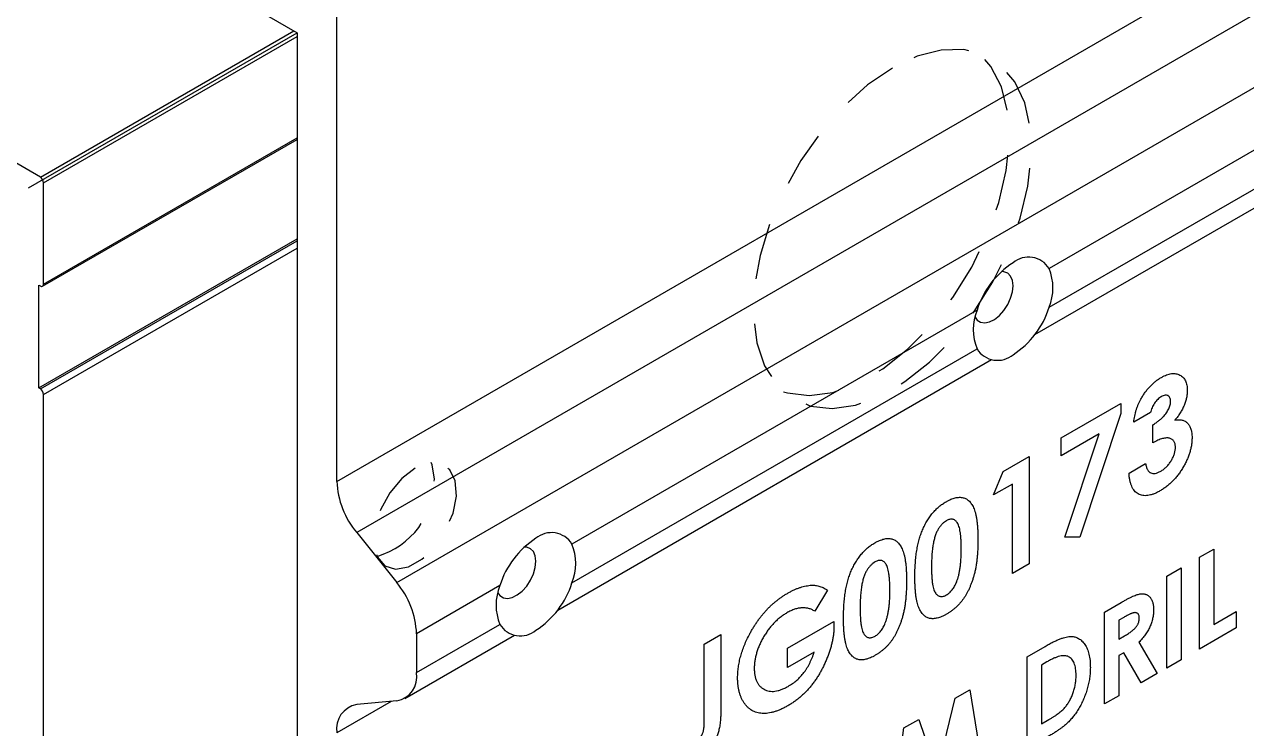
# Model space of a CAD drawing. Extents: x -3.7 to 16.1, y -12.1 to 0.
# Drawn here: x 11.245 to 13.962, y -10.215 to -8.651 of the extents above; entities that cross this region are included whole.
import ezdxf

# ---------------------------------------------------------------- set-up
doc = ezdxf.new("R2010")
doc.units = 0
doc.header["$LTSCALE"] = 0.5
doc.header["$MEASUREMENT"] = 0
doc.linetypes.add('HIDDEN', pattern=[0.375, 0.25, -0.125])
doc.layers.add('Housing', color=150, linetype='CONTINUOUS')
doc.layers.add('Jig', color=41, linetype='CONTINUOUS', lineweight=13)

msp = doc.modelspace()

# ---------------------------------------------------------------- linework, layer by layer
at = {"layer": 'Housing', "linetype": 'Continuous', "lineweight": 25, "transparency": 16777216}
for p, q in [((11.280663, -8.990428), (10.340432, -8.447644)), ((11.254154, -9.013894), (11.851233, -8.669532)), ((11.280663, -8.990428), (11.844161, -8.66545)), ((11.287734, -9.002675), (11.851233, -8.677697)), ((11.285663, -9.232619), (11.851233, -8.906445)), ((11.287734, -9.228041), (11.851233, -8.903062)), ((11.287734, -9.228041), (11.287734, -9.002675)), ((11.277128, -9.458714), (11.851233, -9.127613)), ((11.280663, -9.460755), (11.851233, -9.131695)), ((11.287734, -9.473003), (11.851233, -9.148024)), ((11.277128, -9.230083), (11.280663, -9.232124)), ((11.277128, -9.458714), (11.277128, -9.230083)), ((11.280663, -9.460755), (11.277128, -9.458714)), ((11.287734, -11.477209), (11.287734, -9.473003))]:
    msp.add_line(p, q, dxfattribs=at)
at = {"layer": 'Housing', "linetype": 'HIDDEN', "lineweight": 25, "transparency": 16777216, "flags": 128}
for points in [[(13.174465, -8.747998), (13.119258, -8.785606), (13.065826, -8.83348), (13.015885, -8.890083), (12.971042, -8.953593), (12.932736, -9.021972), (12.9022, -9.093019), (12.880415, -9.164453), (12.868081, -9.233977), (12.865594, -9.299356), (12.873034, -9.35849), (12.890163, -9.409477), (12.916429, -9.45068), (12.950989, -9.480772), (12.992732, -9.498788), (13.040316, -9.504149), (13.092211, -9.496681), (13.14675, -9.476625), (13.20218, -9.444626), (13.256719, -9.401713), (13.308614, -9.349263), (13.356198, -9.288964), (13.39794, -9.222753), (13.4325, -9.152758), (13.458767, -9.08123), (13.475895, -9.010466), (13.483336, -8.942742), (13.480849, -8.880233), (13.468515, -8.82495), (13.446729, -8.778669), (13.416193, -8.742878), (13.377888, -8.718726), (13.333044, -8.706991), (13.283104, -8.708049), (13.229671, -8.721866), (13.174465, -8.747998)], [(12.93258, -9.467048), (12.941397, -9.469767), (12.989385, -9.475688), (13.041846, -9.468455), (13.097052, -9.448304), (13.153183, -9.4159), (13.20839, -9.372311), (13.260851, -9.318974), (13.308839, -9.257647), (13.350772, -9.19035), (13.385267, -9.119303), (13.411188, -9.046846), (13.42768, -8.975368), (13.4342, -8.907224), (13.430532, -8.844662), (13.416799, -8.789742), (13.393452, -8.744275), (13.366389, -8.713994)], [(12.113805, -9.636703), (12.083957, -9.659686), (12.057344, -9.69168), (12.036849, -9.729221), (12.024694, -9.768238), (12.022195, -9.804505), (12.029623, -9.834091), (12.046174, -9.85379), (12.070054, -9.861467), (12.098674, -9.856291), (12.128935, -9.838822), (12.157556, -9.810953), (12.181435, -9.775705), (12.197986, -9.736897), (12.205415, -9.698734), (12.202916, -9.665353), (12.19076, -9.64037), (12.170265, -9.626492), (12.143652, -9.625224), (12.113805, -9.636703)], [(12.156382, -9.6613), (12.151401, -9.629708), (12.149262, -9.624449)]]:
    msp.add_lwpolyline(points, dxfattribs=at)
at = {"layer": 'Housing', "linetype": 'Continuous', "lineweight": 25, "transparency": 16777216}
for centre, radius, start, end in [((11.272382, -9.003374), 0.015368, 2.605478, 57.394522), ((11.283424, -9.22874), 0.004367, 230.796715, 9.214037), ((11.272382, -9.473701), 0.015368, 2.605478, 57.394522)]:
    msp.add_arc(centre, radius, start, end, dxfattribs=at)
at = {"layer": 'Housing', "linetype": 'HIDDEN', "lineweight": 25, "transparency": 16777216}
msp.add_arc((11.979808, -9.663178), 0.176583, 286.175308, 0.609418, dxfattribs=at)
at = {"layer": 'Jig', "linetype": 'Continuous', "lineweight": 25, "transparency": 16777216}
for p, q in [((11.939621, -9.666242), (14.591272, -8.135855)), ((14.635466, -8.249765), (11.983816, -9.780152)), ((12.07277, -9.890805), (14.72442, -8.360418)), ((11.630262, -8.542), (11.851233, -8.669532)), ((11.939621, -9.666242), (11.939621, -8.618465)), ((11.851233, -8.669532), (11.851233, -11.65599)), ((14.423343, -8.673599), (13.522895, -9.193289)), ((13.522895, -9.279577), (14.423343, -8.759888)), ((13.491431, -9.340036), (14.455628, -8.783554)), ((13.362683, -9.285754), (12.462235, -9.805444)), ((12.430771, -9.952191), (13.394968, -9.395709)), ((12.462235, -9.891732), (13.362683, -9.372043)), ((13.549687, -9.569813), (13.681892, -9.493511)), ((13.681892, -9.493511), (13.681892, -9.515698)), ((13.681892, -9.515698), (13.590918, -9.790311)), ((13.747994, -9.51338), (13.710977, -9.534745)), ((13.634133, -9.560773), (13.549687, -9.60951)), ((13.558115, -9.790157), (13.634133, -9.560773)), ((13.753282, -9.580563), (13.753282, -9.540865)), ((13.549687, -9.60951), (13.549687, -9.569813)), ((13.421076, -9.644039), (13.478296, -9.611015)), ((13.478296, -9.611015), (13.478296, -9.849202)), ((13.7004, -9.647728), (13.737418, -9.626363)), ((13.398973, -9.696494), (13.421076, -9.644039)), ((13.441279, -9.672078), (13.398973, -9.696494)), ((13.441279, -9.870567), (13.441279, -9.672078)), ((11.983816, -9.780152), (12.07277, -9.890805)), ((13.590918, -9.790311), (13.558115, -9.790157)), ((13.856969, -9.834814), (13.888698, -9.816502)), ((13.888698, -9.816502), (13.888698, -9.984018)), ((13.478296, -9.849202), (13.441279, -9.870567)), ((13.784445, -9.876671), (13.816174, -9.858358)), ((13.816174, -9.858358), (13.816174, -10.062519)), ((13.856969, -10.038974), (13.856969, -9.834814)), ((13.784445, -10.080831), (13.784445, -9.876671)), ((12.302023, -9.897909), (12.116964, -10.004715)), ((13.030081, -9.907585), (13.00207, -9.954718)), ((13.646196, -9.95646), (13.683167, -9.935123)), ((13.646196, -10.16062), (13.646196, -9.95646)), ((13.688726, -9.968558), (13.677926, -9.974792)), ((13.888698, -9.984018), (13.938558, -9.955241)), ((13.938558, -9.955241), (13.938558, -9.991885)), ((12.116964, -10.091004), (12.302023, -9.984198)), ((12.941545, -10.036839), (13.044375, -9.977491)), ((13.044375, -9.977491), (13.044665, -9.987487)), ((13.677926, -9.974792), (13.677926, -10.016671)), ((13.938558, -9.991885), (13.856969, -10.038974)), ((12.091059, -10.148254), (12.334308, -10.007863)), ((12.116964, -10.004715), (12.116964, -10.091004)), ((12.756458, -10.027621), (12.793476, -10.006256)), ((12.793476, -10.006256), (12.793476, -10.16438)), ((13.677926, -10.016671), (13.690284, -10.009538)), ((12.756458, -10.195669), (12.756458, -10.027621)), ((12.941545, -10.07959), (12.941545, -10.036839)), ((13.000748, -10.045422), (12.941545, -10.07959)), ((13.473952, -10.05587), (13.513933, -10.032796)), ((13.688691, -10.047102), (13.677926, -10.053315)), ((13.727644, -10.113613), (13.688691, -10.047102)), ((13.72212, -10.023637), (13.762914, -10.093257)), ((13.473952, -10.26003), (13.473952, -10.05587)), ((13.517793, -10.067212), (13.505682, -10.074202)), ((13.505682, -10.074202), (13.505682, -10.205074)), ((13.677926, -10.053315), (13.677926, -10.142308)), ((13.816174, -10.062519), (13.784445, -10.080831)), ((13.762914, -10.093257), (13.727644, -10.113613)), ((13.313996, -10.148188), (13.346611, -10.129364)), ((13.346611, -10.129364), (13.376499, -10.316275)), ((12.060515, -10.155), (11.939621, -10.224773)), ((12.07277, -10.153901), (11.983816, -10.161875)), ((13.273379, -10.314035), (13.313996, -10.148188)), ((13.677926, -10.142308), (13.646196, -10.16062)), ((13.200111, -10.213916), (13.233045, -10.194909)), ((13.233045, -10.194909), (13.273379, -10.314035)), ((13.505682, -10.205074), (13.522254, -10.195509)), ((13.170259, -10.435305), (13.200111, -10.213916))]:
    msp.add_line(p, q, dxfattribs=at)
at = {"layer": 'Jig', "linetype": 'Continuous', "lineweight": 25, "transparency": 16777216, "flags": 128}
for points in [[(13.442789, -9.231653), (13.441401, -9.219761), (13.437322, -9.210219), (13.430811, -9.203627), (13.422275, -9.200398), (13.416747, -9.200147)], [(13.35831, -9.301398), (13.362841, -9.307795), (13.370424, -9.312745), (13.379778, -9.314202), (13.390314, -9.312075), (13.40137, -9.306497), (13.412252, -9.29782), (13.422275, -9.286587), (13.430811, -9.273505), (13.437322, -9.259397), (13.441401, -9.245148), (13.442789, -9.231653)], [(12.382129, -9.843808), (12.38074, -9.831916), (12.376662, -9.822374), (12.370151, -9.815782), (12.361615, -9.812553), (12.356087, -9.812302)], [(12.29765, -9.913553), (12.302181, -9.91995), (12.309764, -9.9249), (12.319118, -9.926357), (12.329653, -9.92423), (12.34071, -9.918652), (12.351591, -9.909974), (12.361615, -9.898742), (12.370151, -9.88566), (12.376662, -9.871552), (12.38074, -9.857302), (12.382129, -9.843808)]]:
    msp.add_lwpolyline(points, dxfattribs=at)
at = {"layer": 'Jig', "linetype": 'Continuous', "lineweight": 25, "transparency": 16777216}
for centre, radius, start, end in [((13.547858, -9.343708), 0.194032, 122.786113, 162.621686), ((13.47735, -9.221567), 0.053609, 31.835202, 130.142646), ((13.416047, -9.236433), 0.11523, 338.011639, 21.988361), ((13.469531, -9.328899), 0.11523, 158.011639, 201.988361), ((13.33772, -9.221624), 0.194032, 302.786113, 342.621686), ((13.408228, -9.343765), 0.053609, 211.835202, 310.142646), ((12.131278, -9.657413), 0.19186, 182.637601, 219.772196), ((12.487198, -9.955863), 0.194032, 122.786113, 162.621686), ((12.41669, -9.833722), 0.053609, 31.835202, 130.142646), ((12.355387, -9.848588), 0.11523, 338.011639, 21.988361), ((11.925308, -10.013545), 0.19186, 2.637601, 39.772196), ((12.408871, -9.941053), 0.11523, 158.011639, 201.988361), ((12.27706, -9.833779), 0.194032, 302.786113, 342.621686), ((12.347568, -9.95592), 0.053609, 211.835202, 310.142646), ((12.062689, -10.099843), 0.05499, 280.563299, 9.250105), ((11.993896, -10.215933), 0.05499, 100.563299, 189.250105)]:
    msp.add_arc(centre, radius, start, end, dxfattribs=at)
for points, knots in [([(13.7268, -9.483624), (13.728324, -9.48097), (13.731327, -9.475739), (13.736346, -9.468361), (13.741607, -9.461447), (13.747215, -9.455136), (13.753084, -9.449261), (13.759259, -9.444026), (13.765715, -9.43919), (13.770121, -9.436538), (13.772369, -9.435185)], [0, 0, 0, 0, 0.127406864, 0.251105539, 0.372907792, 0.494496302, 0.616171436, 0.740562898, 0.867604851, 1, 1, 1, 1]), ([(13.772369, -9.435185), (13.774368, -9.434086), (13.778298, -9.431925), (13.784073, -9.429452), (13.789579, -9.427783), (13.794875, -9.426699), (13.799881, -9.426492), (13.80471, -9.426821), (13.809225, -9.428035), (13.813438, -9.429921), (13.817308, -9.432356), (13.82066, -9.435413), (13.823541, -9.438929), (13.825915, -9.44297), (13.827741, -9.447568), (13.829007, -9.452697), (13.829837, -9.458273), (13.829919, -9.462341), (13.829961, -9.464404)], [0, 0, 0, 0, 0.06821391, 0.1340948, 0.19828562, 0.26116019, 0.32363465, 0.38636675, 0.44964239, 0.5142449, 0.57841334, 0.64037469, 0.70061485, 0.76010398, 0.81929898, 0.87846598, 0.9383604, 1, 1, 1, 1]), ([(13.772121, -9.47808), (13.77078, -9.47893), (13.768119, -9.480617), (13.764227, -9.483993), (13.760531, -9.488027), (13.757108, -9.492624), (13.754006, -9.497562), (13.75146, -9.502759), (13.749343, -9.508066), (13.748445, -9.511602), (13.747994, -9.51338)], [0, 0, 0, 0, 0.12352259, 0.24510665, 0.36726561, 0.49469055, 0.62232387, 0.74600284, 0.87225315, 1, 1, 1, 1]), ([(13.792944, -9.488488), (13.792872, -9.486978), (13.792732, -9.484033), (13.791645, -9.480328), (13.789758, -9.477556), (13.787227, -9.475634), (13.784144, -9.474587), (13.780529, -9.474622), (13.776462, -9.475764), (13.773601, -9.47729), (13.772121, -9.47808)], [0, 0, 0, 0, 0.12620808, 0.24633145, 0.36348382, 0.48475446, 0.60838276, 0.73121425, 0.86098927, 1, 1, 1, 1]), ([(13.829961, -9.464404), (13.829875, -9.467038), (13.829706, -9.472224), (13.828317, -9.480474), (13.826143, -9.48885), (13.823003, -9.497358), (13.819076, -9.505875), (13.814259, -9.514253), (13.808688, -9.522501), (13.804505, -9.527619), (13.802363, -9.53024)], [0, 0, 0, 0, 0.124100703, 0.24431613, 0.364465941, 0.485853993, 0.608914794, 0.734300919, 0.863942817, 1, 1, 1, 1]), ([(13.710977, -9.534745), (13.711238, -9.532457), (13.711751, -9.527972), (13.712977, -9.521199), (13.714443, -9.514599), (13.716274, -9.50812), (13.718421, -9.501778), (13.720863, -9.495569), (13.723626, -9.489498), (13.725744, -9.485579), (13.7268, -9.483624)], [0, 0, 0, 0, 0.13893424, 0.27237137, 0.40070198, 0.52491533, 0.64677501, 0.76570649, 0.88311523, 1, 1, 1, 1]), ([(13.753282, -9.540865), (13.755736, -9.539208), (13.760327, -9.536107), (13.766698, -9.531373), (13.772063, -9.526866), (13.776548, -9.522575), (13.780273, -9.518238), (13.783527, -9.513946), (13.786329, -9.509526), (13.788697, -9.505049), (13.790592, -9.500617), (13.791933, -9.496326), (13.792818, -9.492228), (13.792902, -9.489727), (13.792944, -9.488488)], [0, 0, 0, 0, 0.141703761, 0.265099674, 0.370057991, 0.458023549, 0.535993518, 0.609847615, 0.680075159, 0.748587094, 0.815630364, 0.878070744, 0.939583928, 1, 1, 1, 1]), ([(13.802363, -9.53024), (13.803833, -9.529949), (13.806722, -9.529377), (13.810828, -9.529165), (13.814732, -9.529269), (13.818367, -9.52991), (13.82177, -9.530955), (13.824919, -9.532443), (13.827833, -9.534356), (13.830465, -9.53674), (13.832802, -9.539542), (13.834898, -9.542632), (13.836623, -9.546153), (13.838085, -9.549989), (13.839197, -9.554234), (13.839981, -9.558855), (13.840433, -9.563844), (13.840503, -9.56736), (13.840537, -9.569139)], [0, 0, 0, 0, 0.06622147, 0.13012222, 0.19292189, 0.25476417, 0.31575678, 0.37630284, 0.43681442, 0.49816816, 0.55951623, 0.62024302, 0.68096981, 0.74234907, 0.8045839, 0.8681024, 0.93330738, 1, 1, 1, 1]), ([(13.80352, -9.590074), (13.803481, -9.588789), (13.803403, -9.586231), (13.802765, -9.582801), (13.801758, -9.579728), (13.800359, -9.577043), (13.79849, -9.574802), (13.796286, -9.572863), (13.793571, -9.571492), (13.790593, -9.570307), (13.787139, -9.569769), (13.783378, -9.569603), (13.779211, -9.570149), (13.77474, -9.57107), (13.76988, -9.572662), (13.764661, -9.574794), (13.759092, -9.577352), (13.755253, -9.579474), (13.753282, -9.580563)], [0, 0, 0, 0, 0.05061342, 0.10075972, 0.14927481, 0.19888844, 0.2493065, 0.30232269, 0.35722065, 0.41543732, 0.47644293, 0.53982865, 0.60618385, 0.6759412, 0.74978241, 0.82828769, 0.91184492, 1, 1, 1, 1]), ([(13.840537, -9.569139), (13.840467, -9.571822), (13.840327, -9.577114), (13.83944, -9.585302), (13.837787, -9.593573), (13.835614, -9.601872), (13.832714, -9.610226), (13.829302, -9.618664), (13.825108, -9.627119), (13.820447, -9.635567), (13.815271, -9.643789), (13.809658, -9.651567), (13.803734, -9.658881), (13.79746, -9.665663), (13.790838, -9.67192), (13.783884, -9.677694), (13.776568, -9.682993), (13.771573, -9.685989), (13.769023, -9.687518)], [0, 0, 0, 0, 0.06282116, 0.12387053, 0.18355417, 0.24226629, 0.30126489, 0.36084669, 0.4219487, 0.48478919, 0.54801391, 0.61041288, 0.67253645, 0.73482884, 0.79794725, 0.86297349, 0.93001958, 1, 1, 1, 1]), ([(13.771047, -9.643598), (13.772192, -9.642915), (13.774433, -9.641577), (13.777725, -9.639185), (13.780862, -9.636565), (13.783848, -9.63374), (13.786704, -9.630711), (13.789373, -9.62739), (13.791912, -9.623856), (13.794291, -9.620156), (13.79649, -9.616351), (13.79832, -9.612488), (13.799992, -9.60867), (13.801229, -9.604871), (13.802312, -9.601095), (13.802975, -9.597381), (13.803476, -9.59365), (13.803505, -9.591278), (13.80352, -9.590074)], [0, 0, 0, 0, 0.069402223, 0.135943428, 0.201020377, 0.264180635, 0.325954798, 0.388453791, 0.450818569, 0.51426562, 0.577492176, 0.638835299, 0.698633645, 0.758057149, 0.817032435, 0.876414798, 0.937277956, 1, 1, 1, 1]), ([(13.737418, -9.626363), (13.737652, -9.627726), (13.738109, -9.63038), (13.739, -9.63409), (13.740162, -9.637319), (13.741504, -9.640153), (13.742955, -9.642682), (13.744707, -9.644669), (13.746633, -9.646271), (13.749412, -9.647892), (13.753385, -9.648912), (13.75875, -9.648695), (13.764719, -9.646939), (13.768891, -9.644737), (13.771047, -9.643598)], [0, 0, 0, 0, 0.07734635, 0.15065231, 0.22067749, 0.28657519, 0.35018847, 0.41137884, 0.46994604, 0.52823379, 0.64219443, 0.75536432, 0.87355612, 1, 1, 1, 1]), ([(13.769023, -9.687518), (13.76661, -9.68885), (13.761892, -9.691454), (13.754992, -9.694408), (13.748433, -9.696534), (13.7422, -9.697792), (13.736317, -9.698154), (13.73073, -9.697766), (13.72555, -9.696356), (13.720721, -9.694155), (13.716349, -9.691083), (13.712441, -9.687263), (13.709084, -9.682624), (13.706264, -9.677202), (13.704003, -9.670971), (13.702219, -9.663994), (13.700973, -9.65622), (13.700594, -9.650595), (13.7004, -9.647728)], [0, 0, 0, 0, 0.06665905, 0.13034294, 0.19193622, 0.2519958, 0.31112194, 0.3697548, 0.42860221, 0.48843585, 0.54852436, 0.60866107, 0.6692358, 0.7308808, 0.79419627, 0.85983041, 0.92853347, 1, 1, 1, 1]), ([(13.241402, -9.774028), (13.243003, -9.770527), (13.246134, -9.763683), (13.251609, -9.75391), (13.257491, -9.74486), (13.2639, -9.736589), (13.270737, -9.72904), (13.278058, -9.722268), (13.285838, -9.716295), (13.29118, -9.713006), (13.293912, -9.711324)], [0, 0, 0, 0, 0.13231403, 0.25870001, 0.38091182, 0.50053487, 0.62092262, 0.74237577, 0.86828083, 1, 1, 1, 1]), ([(13.293912, -9.711324), (13.295704, -9.710321), (13.299227, -9.708348), (13.304416, -9.706008), (13.309414, -9.704111), (13.314242, -9.702703), (13.318863, -9.70186), (13.323313, -9.701476), (13.327537, -9.701695), (13.33159, -9.702358), (13.335471, -9.703517), (13.339085, -9.705305), (13.3425, -9.707596), (13.34564, -9.710496), (13.348576, -9.713922), (13.351298, -9.717881), (13.353786, -9.722411), (13.356066, -9.727509), (13.358105, -9.733288), (13.359822, -9.739876), (13.361295, -9.74723), (13.362539, -9.755362), (13.363478, -9.764325), (13.364112, -9.774116), (13.364547, -9.784653), (13.364582, -9.792032), (13.3646, -9.795823)], [0, 0, 0, 0, 0.03663489, 0.07203398, 0.10662597, 0.14030569, 0.17361947, 0.20642567, 0.23906701, 0.27188288, 0.30483989, 0.33852903, 0.37261619, 0.40754825, 0.44371891, 0.48131151, 0.520113, 0.5609129, 0.6040246, 0.65007456, 0.69957223, 0.75236254, 0.80878872, 0.86895421, 0.93267472, 1, 1, 1, 1]), ([(13.327583, -9.817188), (13.327569, -9.813441), (13.327543, -9.80623), (13.327063, -9.796133), (13.326394, -9.787044), (13.325415, -9.779054), (13.324156, -9.772125), (13.322604, -9.766265), (13.320775, -9.761452), (13.318606, -9.757728), (13.316203, -9.754885), (13.313652, -9.752729), (13.310943, -9.751195), (13.30808, -9.750269), (13.304996, -9.750078), (13.301751, -9.75056), (13.298337, -9.751688), (13.296009, -9.752922), (13.294821, -9.753551)], [0, 0, 0, 0, 0.1121148, 0.21580184, 0.31020269, 0.39599293, 0.47341023, 0.54277842, 0.60454802, 0.65935727, 0.70876436, 0.75535551, 0.79868699, 0.84001684, 0.88020345, 0.91973335, 0.95904861, 1, 1, 1, 1]), ([(13.224463, -9.878945), (13.224498, -9.873643), (13.224567, -9.863412), (13.22543, -9.848189), (13.226698, -9.833847), (13.228559, -9.820299), (13.230861, -9.807588), (13.233809, -9.79567), (13.237165, -9.784541), (13.240025, -9.777446), (13.241402, -9.774028)], [0, 0, 0, 0, 0.16107112, 0.31078881, 0.44990382, 0.57837632, 0.69661721, 0.80598732, 0.9065617, 1, 1, 1, 1]), ([(13.294821, -9.753551), (13.293201, -9.754575), (13.290025, -9.756582), (13.285417, -9.760717), (13.281072, -9.765504), (13.277767, -9.770154), (13.275293, -9.774211), (13.273565, -9.777588), (13.271898, -9.781205), (13.270425, -9.785105), (13.269035, -9.789245), (13.267677, -9.793667), (13.266563, -9.798338), (13.265469, -9.80332), (13.26451, -9.808666), (13.263707, -9.814403), (13.262989, -9.820607), (13.262489, -9.827205), (13.262022, -9.834296), (13.261688, -9.841839), (13.261548, -9.849796), (13.261503, -9.855246), (13.26148, -9.858058)], [0, 0, 0, 0, 0.0538337, 0.10554263, 0.15805417, 0.21198734, 0.24020689, 0.26979351, 0.3013431, 0.33460806, 0.37028444, 0.40808884, 0.44868135, 0.4920693, 0.53866416, 0.59037105, 0.64638778, 0.70719538, 0.77294677, 0.8436426, 0.91930836, 1, 1, 1, 1]), ([(13.082756, -9.86559), (13.084357, -9.862089), (13.087488, -9.855245), (13.092963, -9.845472), (13.098845, -9.836421), (13.105255, -9.828151), (13.112091, -9.820601), (13.119412, -9.81383), (13.127192, -9.807856), (13.132535, -9.804568), (13.135266, -9.802886)], [0, 0, 0, 0, 0.13231403, 0.25870001, 0.38091182, 0.50053487, 0.62092262, 0.74237577, 0.86828083, 1, 1, 1, 1]), ([(13.135266, -9.802886), (13.137058, -9.801883), (13.140581, -9.79991), (13.14577, -9.797569), (13.150768, -9.795673), (13.155596, -9.794265), (13.160217, -9.793422), (13.164667, -9.793038), (13.168891, -9.793257), (13.172945, -9.793919), (13.176825, -9.795078), (13.18044, -9.796867), (13.183854, -9.799157), (13.186994, -9.802057), (13.189931, -9.805483), (13.192653, -9.809442), (13.19514, -9.813973), (13.19742, -9.81907), (13.199459, -9.82485), (13.201177, -9.831438), (13.20265, -9.838792), (13.203893, -9.846923), (13.204833, -9.855887), (13.205466, -9.865678), (13.205901, -9.876214), (13.205936, -9.883594), (13.205954, -9.887385)], [0, 0, 0, 0, 0.03663489, 0.07203398, 0.10662597, 0.14030569, 0.17361947, 0.20642567, 0.23906701, 0.27188288, 0.30483989, 0.33852903, 0.37261619, 0.40754825, 0.44371891, 0.48131151, 0.520113, 0.5609129, 0.6040246, 0.65007456, 0.69957223, 0.75236254, 0.80878872, 0.86895421, 0.93267472, 1, 1, 1, 1]), ([(13.3646, -9.795823), (13.364581, -9.799684), (13.364542, -9.807186), (13.36413, -9.81831), (13.36342, -9.82895), (13.362505, -9.839051), (13.361251, -9.848686), (13.359783, -9.857805), (13.358038, -9.866443), (13.355932, -9.87463), (13.353666, -9.882362), (13.351172, -9.889756), (13.348494, -9.896803), (13.345693, -9.903549), (13.342616, -9.909933), (13.339412, -9.916025), (13.335943, -9.921743), (13.332353, -9.927195), (13.328512, -9.932333), (13.32446, -9.937227), (13.320123, -9.941802), (13.315582, -9.946225), (13.310758, -9.950303), (13.305728, -9.954233), (13.300436, -9.957855), (13.296832, -9.960005), (13.294986, -9.961106)], [0, 0, 0, 0, 0.06849087, 0.13307654, 0.19382899, 0.25108286, 0.30440084, 0.35440834, 0.40129478, 0.44470068, 0.48569249, 0.52467648, 0.56230676, 0.59794658, 0.63247355, 0.66575204, 0.6979853, 0.72958622, 0.7608252, 0.79235508, 0.8243126, 0.85715627, 0.89092689, 0.92596044, 0.96206132, 1, 1, 1, 1]), ([(13.31742, -9.889042), (13.318254, -9.886798), (13.320003, -9.882094), (13.322027, -9.874692), (13.32373, -9.866677), (13.325197, -9.857981), (13.3262, -9.848702), (13.327063, -9.838709), (13.32748, -9.828131), (13.327548, -9.82093), (13.327583, -9.817188)], [0, 0, 0, 0, 0.08887073, 0.18635472, 0.29407765, 0.41223653, 0.54177814, 0.68270261, 0.83509635, 1, 1, 1, 1]), ([(13.136175, -9.845113), (13.134555, -9.846137), (13.13138, -9.848143), (13.126772, -9.852278), (13.122427, -9.857065), (13.119121, -9.861716), (13.116647, -9.865772), (13.114919, -9.869149), (13.113252, -9.872767), (13.11178, -9.876667), (13.11039, -9.880806), (13.109031, -9.885228), (13.107917, -9.8899), (13.106823, -9.894881), (13.105864, -9.900227), (13.105061, -9.905965), (13.104344, -9.912169), (13.103843, -9.918767), (13.103376, -9.925858), (13.103042, -9.933401), (13.102902, -9.941358), (13.102858, -9.946807), (13.102835, -9.94962)], [0, 0, 0, 0, 0.0538337, 0.10554263, 0.15805417, 0.21198734, 0.24020689, 0.26979351, 0.3013431, 0.33460806, 0.37028444, 0.40808884, 0.44868135, 0.4920693, 0.53866416, 0.59037105, 0.64638778, 0.70719538, 0.77294677, 0.8436426, 0.91930836, 1, 1, 1, 1]), ([(13.168937, -9.908749), (13.168924, -9.905003), (13.168897, -9.897792), (13.168417, -9.887695), (13.167748, -9.878605), (13.166769, -9.870615), (13.16551, -9.863686), (13.163959, -9.857826), (13.162129, -9.853013), (13.15996, -9.849289), (13.157557, -9.846447), (13.155006, -9.844291), (13.152297, -9.842756), (13.149434, -9.84183), (13.14635, -9.84164), (13.143105, -9.842121), (13.139691, -9.84325), (13.137363, -9.844484), (13.136175, -9.845113)], [0, 0, 0, 0, 0.1121148, 0.21580184, 0.31020269, 0.39599293, 0.47341023, 0.54277842, 0.60454802, 0.65935727, 0.70876436, 0.75535551, 0.79868699, 0.84001684, 0.88020345, 0.91973335, 0.95904861, 1, 1, 1, 1]), ([(13.26148, -9.858058), (13.261518, -9.861663), (13.261591, -9.868575), (13.26197, -9.878357), (13.26273, -9.887019), (13.263675, -9.894737), (13.265003, -9.901343), (13.266531, -9.907013), (13.268417, -9.91157), (13.270598, -9.915135), (13.273013, -9.917844), (13.275634, -9.919818), (13.278373, -9.921258), (13.281314, -9.922013), (13.284452, -9.922082), (13.287759, -9.921526), (13.291237, -9.920346), (13.293619, -9.919086), (13.294821, -9.91845)], [0, 0, 0, 0, 0.11073428, 0.21234119, 0.30550213, 0.38983484, 0.46669046, 0.53526185, 0.59676291, 0.65106572, 0.70103555, 0.74786027, 0.7918334, 0.83428401, 0.87533389, 0.91603475, 0.95765228, 1, 1, 1, 1]), ([(13.065817, -9.970507), (13.065853, -9.965205), (13.065921, -9.954973), (13.066784, -9.93975), (13.068052, -9.925409), (13.069914, -9.911861), (13.072216, -9.89915), (13.075163, -9.887232), (13.078519, -9.876103), (13.081379, -9.869007), (13.082756, -9.86559)], [0, 0, 0, 0, 0.16107112, 0.31078881, 0.44990382, 0.57837632, 0.69661721, 0.80598732, 0.9065617, 1, 1, 1, 1]), ([(13.205954, -9.887385), (13.205935, -9.891246), (13.205897, -9.898747), (13.205484, -9.909871), (13.204774, -9.920511), (13.203859, -9.930613), (13.202605, -9.940247), (13.201137, -9.949367), (13.199393, -9.958004), (13.197287, -9.966191), (13.19502, -9.973924), (13.192526, -9.981318), (13.189848, -9.988364), (13.187047, -9.995111), (13.18397, -10.001495), (13.180766, -10.007586), (13.177297, -10.013305), (13.173707, -10.018756), (13.169867, -10.023894), (13.165814, -10.028788), (13.161477, -10.033363), (13.156936, -10.037787), (13.152112, -10.041865), (13.147082, -10.045795), (13.14179, -10.049416), (13.138187, -10.051566), (13.13634, -10.052668)], [0, 0, 0, 0, 0.06849087, 0.13307654, 0.19382899, 0.25108286, 0.30440084, 0.35440834, 0.40129478, 0.44470068, 0.48569249, 0.52467648, 0.56230676, 0.59794658, 0.63247355, 0.66575204, 0.6979853, 0.72958622, 0.7608252, 0.79235508, 0.8243126, 0.85715627, 0.89092689, 0.92596044, 0.96206132, 1, 1, 1, 1]), ([(13.294986, -9.961106), (13.29314, -9.962135), (13.289523, -9.964151), (13.284217, -9.966652), (13.27916, -9.968536), (13.274298, -9.970042), (13.269664, -9.970928), (13.265236, -9.971349), (13.261047, -9.971228), (13.257087, -9.970585), (13.253369, -9.969374), (13.249835, -9.967662), (13.246493, -9.965455), (13.243393, -9.962678), (13.240485, -9.959421), (13.2378, -9.955609), (13.235338, -9.95125), (13.233023, -9.94638), (13.231012, -9.940775), (13.229222, -9.934422), (13.227756, -9.9272), (13.226577, -9.919134), (13.225635, -9.91027), (13.224935, -9.900601), (13.224521, -9.890098), (13.224483, -9.882736), (13.224463, -9.878945)], [0, 0, 0, 0, 0.038217338, 0.074867203, 0.110158082, 0.144453927, 0.178079726, 0.211170773, 0.243687054, 0.275871733, 0.308375516, 0.341263325, 0.375150339, 0.409655261, 0.445157367, 0.482073467, 0.520575756, 0.560553681, 0.603107575, 0.64868871, 0.697947678, 0.750767767, 0.807309402, 0.867655571, 0.931861222, 1, 1, 1, 1]), ([(12.94109, -9.914954), (12.943308, -9.913713), (12.947721, -9.911245), (12.954283, -9.908002), (12.960753, -9.905107), (12.967105, -9.902699), (12.973359, -9.900642), (12.979485, -9.899095), (12.98552, -9.897871), (12.989449, -9.897405), (12.991411, -9.897172)], [0, 0, 0, 0, 0.1289757, 0.25661428, 0.38237486, 0.50745021, 0.63123181, 0.75422072, 0.87730085, 1, 1, 1, 1]), ([(12.991411, -9.897172), (12.993061, -9.897051), (12.996418, -9.896804), (13.001302, -9.897078), (13.006198, -9.897681), (13.011052, -9.898769), (13.015859, -9.900339), (13.020667, -9.902293), (13.025429, -9.904715), (13.02851, -9.906616), (13.030081, -9.907585)], [0, 0, 0, 0, 0.11179902, 0.22739611, 0.34565664, 0.46739984, 0.59420801, 0.72467753, 0.85964712, 1, 1, 1, 1]), ([(13.158774, -9.980603), (13.159608, -9.97836), (13.161357, -9.973656), (13.163381, -9.966253), (13.165085, -9.958239), (13.166551, -9.949542), (13.167554, -9.940263), (13.168418, -9.93027), (13.168834, -9.919693), (13.168902, -9.912492), (13.168937, -9.908749)], [0, 0, 0, 0, 0.08887073, 0.18635472, 0.29407765, 0.41223653, 0.54177814, 0.68270261, 0.83509635, 1, 1, 1, 1]), ([(13.294821, -9.91845), (13.295981, -9.917741), (13.298253, -9.916352), (13.301565, -9.913645), (13.304697, -9.910542), (13.30764, -9.907013), (13.310405, -9.90309), (13.312976, -9.898769), (13.315336, -9.894036), (13.316711, -9.89074), (13.31742, -9.889042)], [0, 0, 0, 0, 0.12403543, 0.24284595, 0.36034168, 0.47904243, 0.59933411, 0.72548848, 0.85854943, 1, 1, 1, 1]), ([(12.857554, -10.004821), (12.8589, -10.002339), (12.861573, -9.997412), (12.865845, -9.990245), (12.870226, -9.983296), (12.874776, -9.976626), (12.879471, -9.970159), (12.884324, -9.963958), (12.889311, -9.95793), (12.89447, -9.952212), (12.899773, -9.946695), (12.905246, -9.941458), (12.910845, -9.936384), (12.916622, -9.931649), (12.922518, -9.92708), (12.928574, -9.922803), (12.934775, -9.918651), (12.938969, -9.916196), (12.94109, -9.914954)], [0, 0, 0, 0, 0.06378691, 0.12661606, 0.18834272, 0.24947905, 0.30986417, 0.37065629, 0.43067516, 0.49127768, 0.55187382, 0.6130655, 0.67516702, 0.73770458, 0.8014733, 0.8661156, 0.93226038, 1, 1, 1, 1]), ([(13.683167, -9.935123), (13.68561, -9.933723), (13.69031, -9.931029), (13.697087, -9.927422), (13.703313, -9.924252), (13.708996, -9.921617), (13.714135, -9.919507), (13.718735, -9.917862), (13.722795, -9.916668), (13.726349, -9.91605), (13.729557, -9.915815), (13.732547, -9.915946), (13.735385, -9.916385), (13.738053, -9.917198), (13.740573, -9.918328), (13.74295, -9.919775), (13.745151, -9.921584), (13.747162, -9.923741), (13.748995, -9.926174), (13.750615, -9.928907), (13.751933, -9.931995), (13.753097, -9.935295), (13.753935, -9.938964), (13.754518, -9.942922), (13.754945, -9.947124), (13.75497, -9.950133), (13.754982, -9.951668)], [0, 0, 0, 0, 0.07288903, 0.14018613, 0.20227743, 0.25889513, 0.31048294, 0.35709524, 0.39851357, 0.43503751, 0.46925149, 0.50280503, 0.53621045, 0.56937936, 0.60280148, 0.6366658, 0.67092866, 0.705803, 0.74118906, 0.77630431, 0.8120043, 0.84796898, 0.88452176, 0.92197416, 0.96019818, 1, 1, 1, 1]), ([(12.940058, -9.958301), (12.937535, -9.959832), (12.93258, -9.962839), (12.9253, -9.968155), (12.918344, -9.974032), (12.911678, -9.98046), (12.905344, -9.987473), (12.899304, -9.995043), (12.893596, -10.003177), (12.888265, -10.01176), (12.883411, -10.020572), (12.879173, -10.029452), (12.875564, -10.038272), (12.872592, -10.047061), (12.870331, -10.055767), (12.868717, -10.06442), (12.867692, -10.073032), (12.867571, -10.078574), (12.86751, -10.081381)], [0, 0, 0, 0, 0.06718757, 0.13192869, 0.19518885, 0.25712833, 0.31884259, 0.38049251, 0.44321873, 0.5071253, 0.57071214, 0.63248196, 0.69325269, 0.75313133, 0.81345766, 0.87386311, 0.93611027, 1, 1, 1, 1]), ([(13.00207, -9.954718), (12.999852, -9.953434), (12.995501, -9.950914), (12.988385, -9.948472), (12.981014, -9.947158), (12.973366, -9.946994), (12.965428, -9.948024), (12.957218, -9.950222), (12.94872, -9.953619), (12.942968, -9.956728), (12.940058, -9.958301)], [0, 0, 0, 0, 0.13444697, 0.26380716, 0.38924124, 0.51149641, 0.63242722, 0.75343872, 0.87525975, 1, 1, 1, 1]), ([(13.102835, -9.94962), (13.102872, -9.953225), (13.102945, -9.960137), (13.103324, -9.969919), (13.104084, -9.978581), (13.10503, -9.986299), (13.106357, -9.992905), (13.107885, -9.998574), (13.109772, -10.003132), (13.111952, -10.006696), (13.114367, -10.009405), (13.116988, -10.01138), (13.119727, -10.012819), (13.122669, -10.013575), (13.125806, -10.013644), (13.129113, -10.013087), (13.132592, -10.011907), (13.134974, -10.010647), (13.136175, -10.010012)], [0, 0, 0, 0, 0.11073428, 0.21234119, 0.30550213, 0.38983484, 0.46669046, 0.53526185, 0.59676291, 0.65106572, 0.70103555, 0.74786027, 0.7918334, 0.83428401, 0.87533389, 0.91603475, 0.95765228, 1, 1, 1, 1]), ([(13.723253, -9.969489), (13.723217, -9.968428), (13.723146, -9.966343), (13.722445, -9.963688), (13.721328, -9.961501), (13.719797, -9.959793), (13.71787, -9.958633), (13.715658, -9.957907), (13.713113, -9.957792), (13.710758, -9.958107), (13.708614, -9.958719), (13.70668, -9.95937), (13.70444, -9.960333), (13.701893, -9.961453), (13.699045, -9.962869), (13.695881, -9.96453), (13.692409, -9.966466), (13.689989, -9.967841), (13.688726, -9.968558)], [0, 0, 0, 0, 0.06376896, 0.125262305, 0.185413583, 0.246806762, 0.309422389, 0.372532682, 0.437733251, 0.505749517, 0.544013263, 0.588369599, 0.640389019, 0.697897401, 0.763271619, 0.834978604, 0.913873656, 1, 1, 1, 1]), ([(13.754982, -9.951668), (13.75495, -9.953296), (13.754886, -9.956488), (13.754542, -9.961322), (13.753914, -9.966119), (13.752963, -9.97089), (13.75187, -9.975581), (13.750417, -9.980244), (13.748777, -9.984835), (13.746828, -9.989371), (13.74469, -9.993861), (13.742204, -9.998272), (13.73953, -10.002669), (13.736518, -10.006962), (13.733302, -10.011246), (13.729816, -10.015458), (13.726085, -10.01964), (13.723461, -10.022285), (13.72212, -10.023637)], [0, 0, 0, 0, 0.06874126, 0.13478909, 0.19853605, 0.26038565, 0.32096158, 0.37990385, 0.43850294, 0.49615434, 0.55426548, 0.61274876, 0.67251344, 0.7336464, 0.79678962, 0.8619357, 0.92939773, 1, 1, 1, 1]), ([(13.044665, -9.987487), (13.044627, -9.990118), (13.044553, -9.995377), (13.043875, -10.003533), (13.042751, -10.011844), (13.041214, -10.020283), (13.039288, -10.028872), (13.036832, -10.037622), (13.033956, -10.046519), (13.030733, -10.05549), (13.027112, -10.064403), (13.023213, -10.073113), (13.019093, -10.081578), (13.01466, -10.089765), (13.009985, -10.09768), (13.005059, -10.105309), (12.999863, -10.112666), (12.994425, -10.119772), (12.988715, -10.126546), (12.982764, -10.133006), (12.97658, -10.139144), (12.970148, -10.144962), (12.963481, -10.150436), (12.956577, -10.155534), (12.949435, -10.160414), (12.94459, -10.163293), (12.942123, -10.164759)], [0, 0, 0, 0, 0.04195372, 0.08383258, 0.12532245, 0.16681547, 0.20847518, 0.25064342, 0.29309367, 0.33644235, 0.37959375, 0.42165642, 0.4629884, 0.50371807, 0.54386324, 0.58360823, 0.62314292, 0.66301274, 0.70293171, 0.74288752, 0.78365169, 0.82485059, 0.86692569, 0.91006572, 0.95421246, 1, 1, 1, 1]), ([(13.13634, -10.052668), (13.134494, -10.053697), (13.130877, -10.055712), (13.125571, -10.058214), (13.120514, -10.060097), (13.115652, -10.061604), (13.111018, -10.06249), (13.10659, -10.062911), (13.102402, -10.062789), (13.098442, -10.062147), (13.094723, -10.060935), (13.091189, -10.059224), (13.087847, -10.057017), (13.084747, -10.05424), (13.081839, -10.050982), (13.079154, -10.04717), (13.076692, -10.042811), (13.074378, -10.037941), (13.072367, -10.032336), (13.070577, -10.025984), (13.06911, -10.018762), (13.067931, -10.010696), (13.06699, -10.001832), (13.066289, -9.992163), (13.065875, -9.98166), (13.065837, -9.974298), (13.065817, -9.970507)], [0, 0, 0, 0, 0.038217338, 0.074867203, 0.110158082, 0.144453927, 0.178079726, 0.211170773, 0.243687054, 0.275871733, 0.308375516, 0.341263325, 0.375150339, 0.409655261, 0.445157367, 0.482073467, 0.520575756, 0.560553681, 0.603107575, 0.64868871, 0.697947678, 0.750767767, 0.807309402, 0.867655571, 0.931861222, 1, 1, 1, 1]), ([(13.136175, -10.010012), (13.137335, -10.009303), (13.139607, -10.007914), (13.142919, -10.005206), (13.146052, -10.002104), (13.148995, -9.998575), (13.151759, -9.994651), (13.154331, -9.990331), (13.156691, -9.985597), (13.158065, -9.982302), (13.158774, -9.980603)], [0, 0, 0, 0, 0.12403543, 0.24284595, 0.36034168, 0.47904243, 0.59933411, 0.72548848, 0.85854943, 1, 1, 1, 1]), ([(13.690284, -10.009538), (13.691795, -10.008646), (13.694689, -10.006939), (13.698849, -10.004363), (13.702628, -10.001762), (13.706042, -9.99926), (13.709107, -9.996878), (13.711796, -9.994446), (13.714151, -9.992145), (13.716144, -9.989824), (13.717846, -9.98751), (13.719316, -9.985149), (13.720532, -9.982696), (13.721533, -9.980177), (13.722312, -9.977579), (13.72288, -9.974918), (13.723197, -9.972191), (13.723234, -9.970415), (13.723253, -9.969489)], [0, 0, 0, 0, 0.10554, 0.20208642, 0.2906849, 0.37055261, 0.44267026, 0.50767493, 0.5655732, 0.61645467, 0.66333136, 0.70886202, 0.7534118, 0.79851501, 0.84506432, 0.89387312, 0.94470781, 1, 1, 1, 1]), ([(12.830493, -10.102793), (12.830566, -10.098865), (12.83071, -10.091108), (12.832047, -10.079034), (12.83413, -10.066897), (12.837121, -10.054645), (12.840958, -10.042299), (12.845587, -10.029864), (12.85111, -10.017295), (12.855385, -10.009019), (12.857554, -10.004821)], [0, 0, 0, 0, 0.12925561, 0.2552415, 0.37890223, 0.50142384, 0.62325871, 0.74643708, 0.87137012, 1, 1, 1, 1]), ([(13.513933, -10.032796), (13.51705, -10.031022), (13.523075, -10.027593), (13.531804, -10.023103), (13.539921, -10.019261), (13.547431, -10.016087), (13.554318, -10.013646), (13.560575, -10.01196), (13.566221, -10.010922), (13.571319, -10.010594), (13.575973, -10.010956), (13.580392, -10.011801), (13.584568, -10.013258), (13.588558, -10.015218), (13.592313, -10.01779), (13.595893, -10.020859), (13.599211, -10.02455), (13.602369, -10.02867), (13.605224, -10.033327), (13.607715, -10.038502), (13.609801, -10.044176), (13.611496, -10.050348), (13.612848, -10.056969), (13.613793, -10.064087), (13.614378, -10.071671), (13.614437, -10.077005), (13.614467, -10.079715)], [0, 0, 0, 0, 0.060148162, 0.116267077, 0.168653955, 0.217398969, 0.262433523, 0.303932701, 0.342259967, 0.377441339, 0.411406099, 0.445398351, 0.479766387, 0.514584482, 0.550213651, 0.587000908, 0.624662987, 0.663615456, 0.703456428, 0.743450162, 0.784013386, 0.825132536, 0.867264663, 0.910306473, 0.954424205, 1, 1, 1, 1]), ([(12.942867, -10.121579), (12.944562, -10.120583), (12.94789, -10.118627), (12.952771, -10.115247), (12.957446, -10.111744), (12.961934, -10.108089), (12.966187, -10.104126), (12.970267, -10.100009), (12.974147, -10.095688), (12.977809, -10.091105), (12.981305, -10.086318), (12.984604, -10.081246), (12.987763, -10.075927), (12.990745, -10.070339), (12.9935, -10.064477), (12.996116, -10.058368), (12.998563, -10.051985), (13.000009, -10.04764), (13.000748, -10.045422)], [0, 0, 0, 0, 0.06934871, 0.13614695, 0.20055535, 0.2627939, 0.32342156, 0.38246435, 0.44096387, 0.49829222, 0.555828, 0.61428406, 0.67368091, 0.73476536, 0.7975553, 0.86227615, 0.92967099, 1, 1, 1, 1]), ([(13.566059, -10.055714), (13.564744, -10.055144), (13.562059, -10.053979), (13.557344, -10.053448), (13.552149, -10.053589), (13.546354, -10.054667), (13.540016, -10.056533), (13.533096, -10.059291), (13.525633, -10.062805), (13.520462, -10.065711), (13.517793, -10.067212)], [0, 0, 0, 0, 0.10166348, 0.20763614, 0.31874457, 0.43667994, 0.56350665, 0.69868121, 0.84444656, 1, 1, 1, 1]), ([(13.582738, -10.097373), (13.582696, -10.094723), (13.582613, -10.089555), (13.581818, -10.082418), (13.580524, -10.076012), (13.578677, -10.070394), (13.576349, -10.065506), (13.573435, -10.061459), (13.570061, -10.058086), (13.567392, -10.056504), (13.566059, -10.055714)], [0, 0, 0, 0, 0.14227669, 0.27742851, 0.40647715, 0.53059507, 0.65014292, 0.7668507, 0.88350209, 1, 1, 1, 1]), ([(12.942123, -10.164759), (12.939492, -10.166236), (12.934275, -10.169164), (12.926561, -10.172836), (12.919071, -10.175872), (12.911803, -10.178286), (12.90474, -10.180146), (12.897894, -10.181315), (12.89128, -10.181823), (12.884877, -10.18177), (12.878766, -10.181045), (12.872963, -10.179714), (12.867499, -10.17773), (12.862317, -10.17521), (12.857538, -10.17195), (12.852986, -10.168247), (12.848879, -10.163742), (12.845042, -10.158759), (12.841633, -10.15321), (12.838652, -10.147235), (12.83611, -10.140871), (12.834106, -10.134025), (12.832478, -10.126845), (12.831314, -10.119247), (12.830656, -10.111206), (12.830547, -10.10561), (12.830493, -10.102793)], [0, 0, 0, 0, 0.04517288, 0.08954612, 0.13281276, 0.17510201, 0.21703018, 0.25838045, 0.29957632, 0.34070769, 0.3815383, 0.42194159, 0.46211527, 0.5024334, 0.54275152, 0.58340721, 0.62466273, 0.6667924, 0.70898836, 0.75068593, 0.79205511, 0.83320278, 0.87443934, 0.91587333, 0.95765594, 1, 1, 1, 1]), ([(12.86751, -10.081381), (12.867567, -10.084215), (12.86768, -10.089799), (12.868762, -10.097466), (12.870428, -10.10448), (12.872867, -10.110675), (12.875869, -10.116275), (12.879676, -10.121), (12.884115, -10.125053), (12.889179, -10.128326), (12.894686, -10.130857), (12.900652, -10.13234), (12.906893, -10.132987), (12.91351, -10.132534), (12.920389, -10.131266), (12.9276, -10.129009), (12.935126, -10.125835), (12.940261, -10.123011), (12.942867, -10.121579)], [0, 0, 0, 0, 0.06387923, 0.12585082, 0.18647209, 0.24647648, 0.30625841, 0.36695118, 0.42886088, 0.49256868, 0.55660611, 0.61908674, 0.6810492, 0.74278507, 0.80489645, 0.86784906, 0.93293296, 1, 1, 1, 1]), ([(13.614467, -10.079715), (13.614388, -10.08361), (13.614233, -10.091277), (13.612925, -10.103152), (13.610809, -10.115033), (13.607834, -10.126865), (13.604146, -10.138476), (13.599739, -10.1497), (13.59468, -10.160453), (13.589027, -10.170662), (13.582905, -10.180166), (13.576544, -10.188951), (13.56988, -10.196829), (13.564009, -10.202774), (13.558918, -10.207303), (13.554448, -10.210823), (13.54937, -10.214615), (13.543638, -10.218589), (13.537276, -10.222855), (13.530259, -10.227228), (13.52261, -10.231911), (13.517297, -10.235001), (13.514535, -10.236608)], [0, 0, 0, 0, 0.06577295, 0.1294779, 0.19143009, 0.25244567, 0.31178696, 0.36881755, 0.42409152, 0.47849211, 0.53139374, 0.58200397, 0.63120127, 0.67950301, 0.70556137, 0.73522172, 0.76913249, 0.80685832, 0.84892977, 0.89511666, 0.9454698, 1, 1, 1, 1]), ([(13.522254, -10.195509), (13.524226, -10.194367), (13.528019, -10.19217), (13.533495, -10.188627), (13.538558, -10.185321), (13.543196, -10.181916), (13.547441, -10.178654), (13.551236, -10.175335), (13.554659, -10.172174), (13.557667, -10.168928), (13.560422, -10.165638), (13.562973, -10.162175), (13.565436, -10.158543), (13.567764, -10.154703), (13.569966, -10.150684), (13.57203, -10.146479), (13.573982, -10.142082), (13.575772, -10.137503), (13.577408, -10.132777), (13.57886, -10.127958), (13.580064, -10.123048), (13.581064, -10.118061), (13.581779, -10.113008), (13.58237, -10.107827), (13.582675, -10.102595), (13.582717, -10.099131), (13.582738, -10.097373)], [0, 0, 0, 0, 0.06261465, 0.12042881, 0.17419949, 0.22372466, 0.26902845, 0.310765, 0.34811526, 0.38237811, 0.41475316, 0.44719543, 0.48004458, 0.51373864, 0.5479625, 0.58291781, 0.6193151, 0.65712355, 0.69568658, 0.73551372, 0.7758232, 0.81765226, 0.86074258, 0.90538693, 0.9519982, 1, 1, 1, 1]), ([(12.793476, -10.16438), (12.793462, -10.16741), (12.793436, -10.173248), (12.793174, -10.181782), (12.79282, -10.189673), (12.79231, -10.196944), (12.791553, -10.203648), (12.790696, -10.209715), (12.789751, -10.215162), (12.788154, -10.22157), (12.785674, -10.229075), (12.781933, -10.237796), (12.777273, -10.246186), (12.771907, -10.254235), (12.76579, -10.261687), (12.759061, -10.268405), (12.751742, -10.274321), (12.746674, -10.277455), (12.744064, -10.279068)], [0, 0, 0, 0, 0.076405351, 0.147218026, 0.212058994, 0.27099949, 0.324170993, 0.371969815, 0.41410523, 0.450981256, 0.518077209, 0.583319666, 0.648756383, 0.715449883, 0.783134877, 0.852084922, 0.923847962, 1, 1, 1, 1]), ([(12.744105, -10.236293), (12.745094, -10.235663), (12.746996, -10.234451), (12.749611, -10.231668), (12.751815, -10.228397), (12.753266, -10.225262), (12.754191, -10.222379), (12.754769, -10.219775), (12.755317, -10.216736), (12.755757, -10.213311), (12.756089, -10.209456), (12.756254, -10.20525), (12.756455, -10.200555), (12.756457, -10.197355), (12.756458, -10.195669)], [0, 0, 0, 0, 0.08366061, 0.16085185, 0.23674446, 0.3196478, 0.36732551, 0.42620955, 0.49352409, 0.57302528, 0.66250602, 0.7645432, 0.87587812, 1, 1, 1, 1])]:
    msp.add_open_spline(points, degree=3, knots=knots, dxfattribs=at)

doc.saveas('drawing.dxf')
